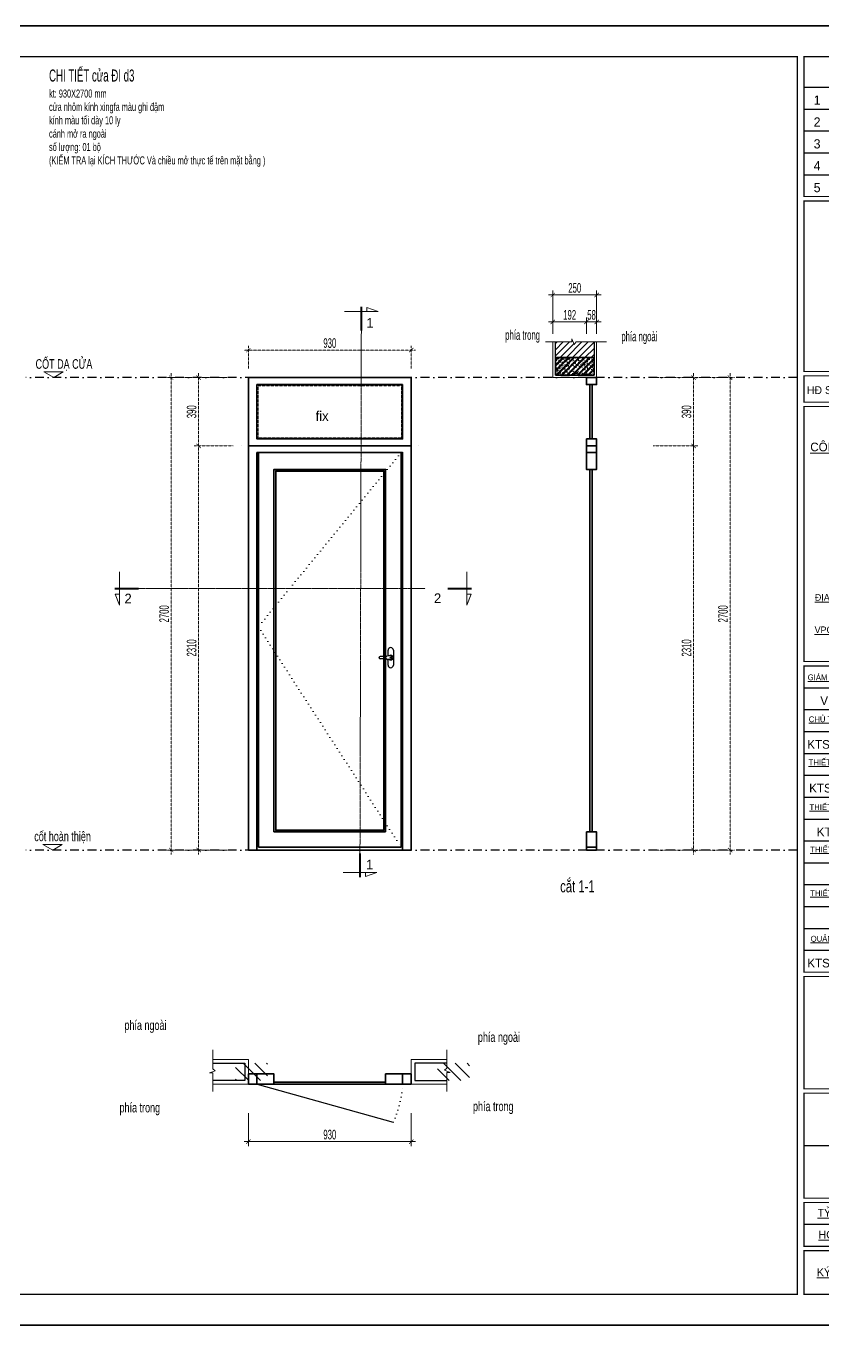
# Model space of a CAD drawing. Header units: inches. Extents: x 274208 to 641690, y -81912 to 129129.
# Drawn here: x 511687 to 516239, y 19702 to 27127 of the extents above; entities that cross this region are included whole.
import ezdxf
from ezdxf.enums import TextEntityAlignment as Align

# ---------------------------------------------------------------- set-up
doc = ezdxf.new("R2010")
doc.units = ezdxf.units.IN
doc.header["$MEASUREMENT"] = 0
doc.header["$PDMODE"] = 3
for name, pattern in [('ACAD_ISO03W100', [30, 12, -18]), ('DASHDOT', [1, 0.5, -0.25, 0, -0.25]), ('DOT', [0.25, 0, -0.25]), ('HIDDEN', [0.375, 0.25, -0.125])]:
    doc.linetypes.add(name, pattern=pattern)
for name, color, linetype, lineweight in [('01.Cut', 255, 'Continuous', 35), ('03.Manh', 251, 'Continuous', 13), ('04.Khuat', 250, 'HIDDEN', 18), ('05.Text', 253, 'Continuous', 18), ('06.betong', 2, 'Continuous', 35), ('08.Dim', 156, 'Continuous', 15), ('09.Hatch', 250, 'Continuous', 5), ('10.Text', 254, 'Continuous', 18), ('11.Khung bo', 32, 'Continuous', 50), ('12.Khung', 36, 'Continuous', 25), ('CA.cat 30', 30, 'Continuous', 35), ('CA.thay 145', 145, 'Continuous', 18), ('Kinh', 5, 'Continuous', 35), ('nep', 9, 'Continuous', 15), ('wall', 4, 'Continuous', 9)]:
    doc.layers.add(name, color=color, linetype=linetype, lineweight=lineweight)
doc.layers.add('Tpl_Bound', color=1, linetype='Continuous', plot=False)
doc.layers.add('TRUC', color=250, linetype='DASHDOT')
doc.styles.add('AVANT', font='')
doc.styles.add('TT5_Text Dim', font='hoatbif.shx', dxfattribs={"width": 0.6})
doc.styles.add('VnAvantH', font='')
doc.styles.get('AVANT').set_extended_font_data('.VnAvant')
doc.styles.get('VnAvantH').set_extended_font_data('.VnAvantH')
doc.dimstyles.new('TT5_Dim 1-25', dxfattribs={"dimscale": 25, "dimtxt": 2.2, "dimasz": 1, "dimexe": 1, "dimexo": 0, "dimgap": 0.5, "dimtad": 1, "dimdec": 0, "dimzin": 0, "dimdsep": 46, "dimtxsty": 'TT5_Text Dim', "dimblk": 'ARCHTICK', "dimcen": 0, "dimdle": 1, "dimclrd": 256, "dimclre": 256, "dimclrt": 1, "dimadec": 0, "dimazin": 0, "dimtfac": 0.015, "dimtdec": 0, "dimtix": 1, "dimtmove": 2, "dimatfit": 3, "dimldrblk": 'DOT', "dimfxl": 1, "dimtolj": 1, "dimtzin": 0, "dimlwd": -1, "dimlwe": -1, "dimarcsym": 1})

# ---------------------------------------------------------------- blocks, each defined once
blk = doc.blocks.new('100')
at = {"layer": '11.Khung bo', "const_width": 26.7}
for points in [[(1860913, -945240), (1860913, -916940), (1896063, -916940), (1896063, -945240)], [(1896213, -920140), (1896213, -916940), (1901213, -916940), (1901213, -920140)], [(1896213, -924140), (1901213, -924140), (1901213, -920240), (1896213, -920240)], [(1896213, -924840), (1901213, -924840), (1901213, -924240), (1896213, -924240)], [(1896213, -930771), (1901213, -930771), (1901213, -924940), (1896213, -924940)], [(1896213, -937871), (1901213, -937871), (1901213, -930871), (1896213, -930871)], [(1896213, -940540), (1901213, -940540), (1901213, -937971), (1896213, -937971)], [(1896213, -943040), (1901213, -943040), (1901213, -940640), (1896213, -940640)], [(1896213, -944140), (1901213, -944140), (1901213, -943140), (1896213, -943140)], [(1896213, -945240), (1901213, -945240), (1901213, -944240), (1896213, -944240)]]:
    blk.add_lwpolyline(points, close=True, dxfattribs=at)
at = {"layer": '12.Khung'}
for p, q in [((1896213, -917640), (1901213, -917640)), ((1896213, -918140), (1901213, -918140)), ((1896213, -918640), (1901213, -918640)), ((1896213, -919140), (1901213, -919140)), ((1896213, -919640), (1901213, -919640)), ((1896213, -931371), (1899399, -931371)), ((1896213, -931871), (1901213, -931871)), ((1896213, -932371), (1899399, -932371)), ((1896213, -932871), (1901213, -932871)), ((1896213, -933371), (1899399, -933371)), ((1896213, -933871), (1901213, -933871)), ((1896213, -934371), (1899399, -934371)), ((1896213, -934871), (1901213, -934871)), ((1896213, -935371), (1899399, -935371)), ((1896213, -935871), (1901213, -935871)), ((1896213, -936371), (1899399, -936371)), ((1896213, -936871), (1901213, -936871)), ((1896213, -937371), (1899399, -937371)), ((1901213, -941840), (1896213, -941840)), ((1901213, -943640), (1896213, -943640))]:
    blk.add_line(p, q, dxfattribs=at)
at = {"layer": '12.Khung', "color": 1}
blk.add_lwpolyline([(1901579, -945940), (1901579, -916240), (1859580, -916240), (1859580, -945940)], close=True, dxfattribs=at)
at = {"layer": '05.Text'}
for s, height, style, p in [('1', 210, 'AVANT', (1896513, -918040)), ('2', 210, 'AVANT', (1896513, -918540)), ('3', 210, 'AVANT', (1896513, -919040)), ('4', 210, 'AVANT', (1896513, -919540)), ('5', 210, 'AVANT', (1896513, -920040)), ('%%Uc«ng ty cp thiÕt kÕ vµ thi c«ng', 198, 'VnAvantH', (1898711, -925964)), ('%%U®Þa chØ: sè 15 ngâ 49 - huúnh thóc kh¸ng', 152.46, 'VnAvantH', (1898739, -929380)), ('%%Uvpgd : sè 174 - nguyÔn tu©n - nh©n chÝnh', 152.46, 'VnAvantH', (1898739, -930122))]:
    blk.add_text(s, height=height, dxfattribs=dict(at, style=style)).set_placement(p, align=Align.CENTER)
at = {"layer": '05.Text', "style": 'VnAvantH'}
blk.add_text('H§ sè .../2019/H§-TVTK ngµy ', height=180, dxfattribs=at).set_placement((1898057, -924540), align=Align.MIDDLE)
for s, height, p in [('%%Ugi¸m ®èc:', 132, (1896298, -931198)), ('%%Uchñ tr×:', 132, (1896322, -932157)), ('%%UthiÕt kÕ:', 132, (1896319, -933142)), ('%%UthiÕt kÕ:', 132, (1896339, -934166)), ('%%UthiÕt kÕ:', 132, (1896355, -935133)), ('%%UthiÕt kÕ:', 132, (1896355, -936133)), ('%%Uqu¶n lý kü thuËt:', 132, (1896366, -937174)), ('%%Utû lÖ:', 180, (1896525, -943464)), ('%%Uhoµn thµnh: 11/2019', 180, (1896548, -943964)), ('%%Uký hiÖu b¶n vÏ :', 180, (1896508, -944823))]:
    blk.add_text(s, height=height, dxfattribs=at).set_placement(p)
for s, p in [('vò thµnh k«ng', (1898793, -931764)), ('KTS.lª thÕ trinh', (1898687, -932764)), ('KTS.PH¹M V¡N CHØNH', (1899215, -933764)), ('KTS.lª ®øc c\xadêng', (1899215, -934764)), ('KTS.lª thÕ trinh', (1898687, -937764))]:
    blk.add_text(s, height=198, dxfattribs=at).set_placement(p, align=Align.RIGHT)
blk = doc.blocks.new('_ARCHTICK')
at = {"color": 0, "linetype": 'ByBlock', "const_width": 0.15}
blk.add_lwpolyline([(-0.5, -0.5), (0.5, 0.5)], dxfattribs=at)
blk = doc.blocks.new('*D928')
at = {"layer": '08.Dim', "transparency": 16777216}
for p, q in [((514671, 25435.8), (514913, 25435.8)), ((514696, 25368.4), (514696, 25460.8)), ((514888, 25368.4), (514888, 25460.8))]:
    blk.add_line(p, q, dxfattribs=at)
at = {"layer": 'Defpoints', "color": 0, "transparency": 16777216}
for p in [(514888, 25435.8), (514696, 25368.4), (514888, 25368.4)]:
    blk.add_point(p, dxfattribs=at)
at = {"layer": '08.Dim', "transparency": 16777216, "xscale": 25, "yscale": 25, "zscale": 25, "rotation": 180}
blk.add_blockref('_ARCHTICK', (514696, 25435.8), dxfattribs=at)
at = {"layer": '08.Dim', "transparency": 16777216, "xscale": 25, "yscale": 25, "zscale": 25}
blk.add_blockref('_ARCHTICK', (514888, 25435.8), dxfattribs=at)
at = {"layer": '08.Dim', "color": 1, "transparency": 16777216, "insert": (514792, 25475.8), "char_height": 55, "attachment_point": 5, "style": 'TT5_Text Dim'}
blk.add_mtext('\\A1;192', dxfattribs=at)
blk = doc.blocks.new('_DOT')
at = {"color": 1, "linetype": 'ByBlock'}
blk.add_line((-0.5, 0), (-1, 0), dxfattribs=at)
at = {"color": 1, "linetype": 'ByBlock', "const_width": 0.5}
blk.add_lwpolyline([(-0.25, 0, 1), (0.25, 0, 1)], format="xyb", close=True, dxfattribs=at)
blk = doc.blocks.new('*D929')
at = {"layer": '08.Dim', "transparency": 16777216}
for p, q in [((514888, 25435.8), (514863, 25435.8)), ((514888, 25368.4), (514888, 25460.8)), ((514888, 25435.8), (514946, 25435.8)), ((514946, 25368.4), (514946, 25460.8)), ((514946, 25435.8), (514971, 25435.8))]:
    blk.add_line(p, q, dxfattribs=at)
at = {"layer": 'Defpoints', "color": 0, "transparency": 16777216}
for p in [(514946, 25435.8), (514888, 25368.4), (514946, 25368.4)]:
    blk.add_point(p, dxfattribs=at)
at = {"layer": '08.Dim', "transparency": 16777216, "xscale": 25, "yscale": 25, "zscale": 25}
blk.add_blockref('_ARCHTICK', (514888, 25435.8), dxfattribs=at)
at = {"layer": '08.Dim', "transparency": 16777216, "xscale": 25, "yscale": 25, "zscale": 25, "rotation": 180}
blk.add_blockref('_ARCHTICK', (514946, 25435.8), dxfattribs=at)
at = {"layer": '08.Dim', "color": 1, "transparency": 16777216, "insert": (514917, 25475.8), "char_height": 55, "attachment_point": 5, "style": 'TT5_Text Dim'}
blk.add_mtext('\\A1;58', dxfattribs=at)
blk = doc.blocks.new('*D930')
at = {"layer": '08.Dim', "transparency": 16777216}
for p, q in [((514671, 25589.8), (514971, 25589.8)), ((514696, 25368.4), (514696, 25614.8)), ((514946, 25368.4), (514946, 25614.8))]:
    blk.add_line(p, q, dxfattribs=at)
at = {"layer": 'Defpoints', "color": 0, "transparency": 16777216}
for p in [(514946, 25589.8), (514696, 25368.4), (514946, 25368.4)]:
    blk.add_point(p, dxfattribs=at)
at = {"layer": '08.Dim', "transparency": 16777216, "xscale": 25, "yscale": 25, "zscale": 25, "rotation": 180}
blk.add_blockref('_ARCHTICK', (514696, 25589.8), dxfattribs=at)
at = {"layer": '08.Dim', "transparency": 16777216, "xscale": 25, "yscale": 25, "zscale": 25}
blk.add_blockref('_ARCHTICK', (514946, 25589.8), dxfattribs=at)
at = {"layer": '08.Dim', "color": 1, "transparency": 16777216, "insert": (514821, 25629.8), "char_height": 55, "attachment_point": 5, "style": 'TT5_Text Dim'}
blk.add_mtext('\\A1;250', dxfattribs=at)
blk = doc.blocks.new('vet cat')
at = {"layer": 'CA.cat 30', "const_width": 50}
blk.add_lwpolyline([(-82592, -188552), (-81976, -188552)], dxfattribs=at)
at = {"layer": 'CA.thay 145'}
blk.add_line((-82574, -188411), (-82469, -188411), dxfattribs=at)
blk.add_lwpolyline([(-82469, -188983), (-82469, -188122), (-82574, -188411)], dxfattribs=at)
blk = doc.blocks.new('*D931')
at = {"layer": '08.Dim', "linetype": 'HIDDEN', "transparency": 16777216}
for p, q in [((512869.7, 25117.3), (512647.9, 25117.3)), ((512672.9, 25142.3), (512672.9, 24702.3)), ((512869.7, 24727.3), (512647.9, 24727.3))]:
    blk.add_line(p, q, dxfattribs=at)
at = {"layer": 'Defpoints', "color": 0, "linetype": 'HIDDEN', "transparency": 16777216}
for p in [(512869.7, 25117.3), (512672.9, 24727.3), (512869.7, 24727.3)]:
    blk.add_point(p, dxfattribs=at)
at = {"layer": '08.Dim', "linetype": 'HIDDEN', "transparency": 16777216, "xscale": 25, "yscale": 25, "zscale": 25}
for p, rotation in [((512672.9, 25117.3), 90), ((512672.9, 24727.3), 270)]:
    blk.add_blockref('_ARCHTICK', p, dxfattribs=dict(at, rotation=rotation))
at = {"layer": '08.Dim', "color": 1, "linetype": 'HIDDEN', "transparency": 16777216, "insert": (512632.9, 24922.3), "char_height": 55, "attachment_point": 5, "rotation": 90, "style": 'TT5_Text Dim'}
blk.add_mtext('\\A1;390', dxfattribs=at)
blk = doc.blocks.new('*D932')
at = {"layer": '08.Dim', "linetype": 'HIDDEN', "transparency": 16777216}
for p, q in [((512869.7, 24727.3), (512647.9, 24727.3)), ((512672.9, 24752.3), (512672.9, 22392.3)), ((512869.7, 22417.3), (512647.9, 22417.3))]:
    blk.add_line(p, q, dxfattribs=at)
at = {"layer": 'Defpoints', "color": 0, "linetype": 'HIDDEN', "transparency": 16777216}
for p in [(512869.7, 24727.3), (512672.9, 22417.3), (512869.7, 22417.3)]:
    blk.add_point(p, dxfattribs=at)
at = {"layer": '08.Dim', "linetype": 'HIDDEN', "transparency": 16777216, "xscale": 25, "yscale": 25, "zscale": 25}
for p, rotation in [((512672.9, 24727.3), 90), ((512672.9, 22417.3), 270)]:
    blk.add_blockref('_ARCHTICK', p, dxfattribs=dict(at, rotation=rotation))
at = {"layer": '08.Dim', "color": 1, "linetype": 'HIDDEN', "transparency": 16777216, "insert": (512632.9, 23572.3), "char_height": 55, "attachment_point": 5, "rotation": 90, "style": 'TT5_Text Dim'}
blk.add_mtext('\\A1;2310', dxfattribs=at)
blk = doc.blocks.new('*D933')
at = {"layer": '08.Dim', "linetype": 'HIDDEN', "transparency": 16777216}
for p, q in [((512869.7, 25117.3), (512490.9, 25117.3)), ((512515.9, 25142.3), (512515.9, 22392.3)), ((512869.7, 22417.3), (512490.9, 22417.3))]:
    blk.add_line(p, q, dxfattribs=at)
at = {"layer": 'Defpoints', "color": 0, "linetype": 'HIDDEN', "transparency": 16777216}
for p in [(512869.7, 25117.3), (512515.9, 22417.3), (512869.7, 22417.3)]:
    blk.add_point(p, dxfattribs=at)
at = {"layer": '08.Dim', "linetype": 'HIDDEN', "transparency": 16777216, "xscale": 25, "yscale": 25, "zscale": 25}
for p, rotation in [((512515.9, 25117.3), 90), ((512515.9, 22417.3), 270)]:
    blk.add_blockref('_ARCHTICK', p, dxfattribs=dict(at, rotation=rotation))
at = {"layer": '08.Dim', "color": 1, "linetype": 'HIDDEN', "transparency": 16777216, "insert": (512475.9, 23767.3), "char_height": 55, "attachment_point": 5, "rotation": 90, "style": 'TT5_Text Dim'}
blk.add_mtext('\\A1;2700', dxfattribs=at)
blk = doc.blocks.new('*D934')
at = {"layer": '08.Dim', "linetype": 'HIDDEN', "transparency": 16777216}
for p, q in [((515268.9, 25117.3), (515524.6, 25117.3)), ((515499.6, 25142.3), (515499.6, 24702.2)), ((515268.9, 24727.2), (515524.6, 24727.2))]:
    blk.add_line(p, q, dxfattribs=at)
at = {"layer": 'Defpoints', "color": 0, "linetype": 'HIDDEN', "transparency": 16777216}
for p in [(515268.9, 25117.3), (515268.9, 24727.2), (515499.6, 24727.2)]:
    blk.add_point(p, dxfattribs=at)
at = {"layer": '08.Dim', "linetype": 'HIDDEN', "transparency": 16777216, "xscale": 25, "yscale": 25, "zscale": 25}
for p, rotation in [((515499.6, 25117.3), 90), ((515499.6, 24727.2), 270)]:
    blk.add_blockref('_ARCHTICK', p, dxfattribs=dict(at, rotation=rotation))
at = {"layer": '08.Dim', "color": 1, "linetype": 'HIDDEN', "transparency": 16777216, "insert": (515459.6, 24922.3), "char_height": 55, "attachment_point": 5, "rotation": 90, "style": 'TT5_Text Dim'}
blk.add_mtext('\\A1;390', dxfattribs=at)
blk = doc.blocks.new('*D935')
at = {"layer": '08.Dim', "linetype": 'HIDDEN', "transparency": 16777216}
for p, q in [((515268.9, 24727.2), (515524.6, 24727.2)), ((515499.6, 24752.2), (515499.6, 22392.3)), ((515268.9, 22417.3), (515524.6, 22417.3))]:
    blk.add_line(p, q, dxfattribs=at)
at = {"layer": 'Defpoints', "color": 0, "linetype": 'HIDDEN', "transparency": 16777216}
for p in [(515268.9, 24727.2), (515268.9, 22417.3), (515499.6, 22417.3)]:
    blk.add_point(p, dxfattribs=at)
at = {"layer": '08.Dim', "linetype": 'HIDDEN', "transparency": 16777216, "xscale": 25, "yscale": 25, "zscale": 25}
for p, rotation in [((515499.6, 24727.2), 90), ((515499.6, 22417.3), 270)]:
    blk.add_blockref('_ARCHTICK', p, dxfattribs=dict(at, rotation=rotation))
at = {"layer": '08.Dim', "color": 1, "linetype": 'HIDDEN', "transparency": 16777216, "insert": (515459.6, 23572.3), "char_height": 55, "attachment_point": 5, "rotation": 90, "style": 'TT5_Text Dim'}
blk.add_mtext('\\A1;2310', dxfattribs=at)
blk = doc.blocks.new('*D936')
at = {"layer": '08.Dim', "linetype": 'HIDDEN', "transparency": 16777216}
for p, q in [((515268.9, 25117.3), (515733, 25117.3)), ((515708, 25142.3), (515708, 22392.3)), ((515268.9, 22417.3), (515733, 22417.3))]:
    blk.add_line(p, q, dxfattribs=at)
at = {"layer": 'Defpoints', "color": 0, "linetype": 'HIDDEN', "transparency": 16777216}
for p in [(515268.9, 25117.3), (515268.9, 22417.3), (515708, 22417.3)]:
    blk.add_point(p, dxfattribs=at)
at = {"layer": '08.Dim', "linetype": 'HIDDEN', "transparency": 16777216, "xscale": 25, "yscale": 25, "zscale": 25}
for p, rotation in [((515708, 25117.3), 90), ((515708, 22417.3), 270)]:
    blk.add_blockref('_ARCHTICK', p, dxfattribs=dict(at, rotation=rotation))
at = {"layer": '08.Dim', "color": 1, "linetype": 'HIDDEN', "transparency": 16777216, "insert": (515668, 23767.3), "char_height": 55, "attachment_point": 5, "rotation": 90, "style": 'TT5_Text Dim'}
blk.add_mtext('\\A1;2700', dxfattribs=at)
blk = doc.blocks.new('*D937')
at = {"layer": '08.Dim', "linetype": 'HIDDEN', "transparency": 16777216}
for p, q in [((512932, 25274.6), (513912, 25274.6)), ((512957, 25168.6), (512957, 25299.6)), ((513887, 25168.6), (513887, 25299.6))]:
    blk.add_line(p, q, dxfattribs=at)
at = {"layer": 'Defpoints', "color": 0, "linetype": 'HIDDEN', "transparency": 16777216}
for p in [(513887, 25274.6), (512957, 25168.6), (513887, 25168.6)]:
    blk.add_point(p, dxfattribs=at)
at = {"layer": '08.Dim', "linetype": 'HIDDEN', "transparency": 16777216, "xscale": 25, "yscale": 25, "zscale": 25, "rotation": 180}
blk.add_blockref('_ARCHTICK', (512957, 25274.6), dxfattribs=at)
at = {"layer": '08.Dim', "linetype": 'HIDDEN', "transparency": 16777216, "xscale": 25, "yscale": 25, "zscale": 25}
blk.add_blockref('_ARCHTICK', (513887, 25274.6), dxfattribs=at)
at = {"layer": '08.Dim', "color": 1, "linetype": 'HIDDEN', "transparency": 16777216, "insert": (513422, 25314.6), "char_height": 55, "attachment_point": 5, "style": 'TT5_Text Dim'}
blk.add_mtext('\\A1;930', dxfattribs=at)
blk = doc.blocks.new('*D938')
at = {"layer": '08.Dim', "transparency": 16777216}
for p, q in [((512957, 20912.9), (512957, 20725.4)), ((513887, 20912.9), (513887, 20725.4)), ((513912, 20750.4), (512932, 20750.4))]:
    blk.add_line(p, q, dxfattribs=at)
at = {"layer": 'Defpoints', "color": 0, "transparency": 16777216}
for p in [(512957, 20912.9), (513887, 20912.9), (512957, 20750.4)]:
    blk.add_point(p, dxfattribs=at)
at = {"layer": '08.Dim', "transparency": 16777216, "xscale": 25, "yscale": 25, "zscale": 25, "rotation": 180}
blk.add_blockref('_ARCHTICK', (512957, 20750.4), dxfattribs=at)
at = {"layer": '08.Dim', "transparency": 16777216, "xscale": 25, "yscale": 25, "zscale": 25}
blk.add_blockref('_ARCHTICK', (513887, 20750.4), dxfattribs=at)
at = {"layer": '08.Dim', "color": 1, "transparency": 16777216, "insert": (513422, 20790.4), "char_height": 55, "attachment_point": 5, "style": 'TT5_Text Dim'}
blk.add_mtext('\\A1;930', dxfattribs=at)

msp = doc.modelspace()

# ---------------------------------------------------------------- hatches: boundary and pattern name
at = {"layer": '09.Hatch', "ltscale": 0.5}
h = msp.add_hatch(dxfattribs=at)
h.set_pattern_fill('ANSI31', color=256, scale=200, angle=90, style=0)
h.set_pattern_definition([(225, (515510.68, 30884.427), (-17.67767, 17.67767), [])])
h.paths.add_polyline_path([(514711, 25232.3), (514711, 25321.1), (514804.5, 25321.1), (514804.5, 25339), (514816.9, 25306.7), (514828.7, 25321.1), (514931, 25321.1), (514931, 25232.3)])
at = {"layer": '09.Hatch'}
h = msp.add_hatch(dxfattribs=at)
h.set_pattern_fill('BTONG1', color=256, scale=5, double=1, pattern_type=2)
h.set_pattern_definition([(50, (304087.266, 139452.37), (35.863009, -3.1376067), [3.75, -41.25]), (355, (304087.266, 139452.37), (-6.9375667, 37.6096067), [3, -33]), (100.4514, (304090.255, 139452.11), (28.925469, 34.471977), [3.1870095, -35.0571056]), (46.1842, (304087.266, 139462.37), (53.3620524, -8.275951), [5.625, -61.875]), (96.6356, (304091.713, 139461.68), (46.733135, 48.705894), [4.780514, -52.58565]), (351.1842, (304087.266, 139462.37), (46.733097, 48.70593), [4.5, -49.5]), (21, (304092.266, 139459.87), (29.8453526, -20.1309445), [3.75, -41.25]), (326, (304092.266, 139459.87), (12.1657666, 36.257502), [3, -33]), (71.4514, (304094.753, 139458.193), (42.0111314, 16.126525), [3.1870095, -35.0571056]), (37.5, (304087.266, 139452.37), (0.6079928, 16.6446927), [0, -32.6, 0, -33.5, 0, -33.125]), (7.5, (304087.266, 139452.37), (13.1534769, 19.7205856), [0, -19.1, 0, -31.85, 0, -12.625]), (327.5, (304076.116, 139452.37), (26.6911218, -1.1277436), [0, -12.5, 0, -39, 0, -51.75]), (317.5, (304071.116, 139452.37), (29.1593085, 5.0052491), [0, -16.25, 0, -25.9, 0, -36.75]), (45, (304087.266, 139452.37), (-15.0260191, 15.0260191), []), (45, (304087.266, 139458.495), (-15.0260191, 15.0260191), [])])
h.paths.add_polyline_path([(514711, 25132.3), (514931, 25132.3), (514931, 25232.3), (514711, 25232.3)])
h = msp.add_hatch(dxfattribs=at)
h.set_pattern_fill('ANSI31,_O', color=256, scale=15)
h.set_pattern_definition([(135, (514238.63, 21099.158), (33.676, 33.676), [])])
h.paths.add_polyline_path([(514037, 21199.2), (514220.7, 21199.2), (514220.7, 21170.1), (514206.3, 21158.3), (514220.7, 21152.8), (514220.7, 21099.2), (514037, 21099.2)])
h.paths.add_polyline_path([(513067, 21199.2), (513067, 21099.2), (512883.2, 21099.2), (512883.2, 21149.7), (512897.6, 21155.2), (512883.2, 21167.1), (512883.2, 21199.2)])

# ---------------------------------------------------------------- linework, layer by layer
msp.add_line((513006.5, 21079.2), (513784.3, 20861.1))
at = {"layer": '01.Cut', "ltscale": 0.5}
for p, q in [((512957, 24727.3), (512957, 22417.3)), ((513014, 24689.2), (513014, 22432.8)), ((513829.5, 24689.1), (513829.5, 22432.7)), ((513838, 24689.1), (513838, 22417.2)), ((513829.5, 22432.7), (513014, 22432.8))]:
    msp.add_line(p, q, dxfattribs=at)
at = {"layer": '01.Cut', "color": 0, "lineweight": 30}
for p, q in [((513744.4, 23523.7), (513709.8, 23523.7)), ((513744.4, 23509.8), (513709.8, 23509.8)), ((513750.2, 23526.5), (513745.2, 23523.9)), ((513750.2, 23507.1), (513745.2, 23509.6)), ((513769.9, 23526.7), (513751, 23526.7)), ((513769.9, 23506.8), (513751, 23506.8))]:
    msp.add_line(p, q, dxfattribs=at)
at = {"layer": '01.Cut'}
for points in [[(512957, 24727.3), (513887, 24727.2), (513887, 25117.2), (512957, 25117.3)], [(514888, 25117.2), (514946, 25117.2), (514946, 25077.3), (514888, 25077.3)], [(512957, 24727.3), (512957, 24727.3), (512957, 22417.3), (512957, 22417.3)], [(514888, 24767.3), (514946, 24767.3), (514946, 24727.2), (514888, 24727.2)], [(514888, 24727.2), (514946, 24727.2), (514946, 24689.2), (514888, 24689.2)], [(514888, 24689.2), (514946, 24689.2), (514946, 24593.2), (514888, 24593.2)], [(514888, 22521.2), (514946, 22521.2), (514946, 22432.7), (514888, 22432.7)], [(514888, 22432.7), (514946, 22432.7), (514946, 22417.2), (514888, 22417.2)], [(512957, 21137.2), (513006, 21137.2), (513006, 21079.2), (512957, 21079.2)], [(513006, 21137.2), (513103, 21137.2), (513103, 21079.2), (513006, 21079.2)], [(513838, 21137.2), (513741, 21137.2), (513741, 21079.2), (513838, 21079.2)], [(513887, 21137.2), (513838, 21137.2), (513838, 21079.2), (513887, 21079.2)]]:
    msp.add_lwpolyline(points, close=True, dxfattribs=at)
msp.add_lwpolyline([(513837.5, 25077.3), (513006, 25077.3), (513006, 24767.3), (513837.5, 24767.3), (513837.5, 25077.3)], dxfattribs=at)
at = {"layer": '01.Cut', "ltscale": 0.5}
for points in [[(512957, 22417.3), (513887, 22417.2), (513887, 24727.2), (512957, 24727.3)], [(513741, 22521.2), (513103, 22521.3), (513103, 24593.2), (513741, 24593.1)]]:
    msp.add_lwpolyline(points, close=True, dxfattribs=at)
for points in [[(513014, 24689.2), (513006, 24689.2), (513006, 22417.3)], [(513829.5, 22432.7), (513829.5, 24689.1), (513014, 24689.2), (513014, 22432.8)], [(513829.5, 24689.1), (513837.5, 24689.1)]]:
    msp.add_lwpolyline(points, dxfattribs=at)
at = {"layer": '01.Cut', "color": 0, "lineweight": 30}
for points in [[(513754.5, 23526.7), (513754.5, 23558.8)], [(513785.3, 23558.8), (513785.3, 23474.7)], [(513754.5, 23474.7), (513754.5, 23506.8)]]:
    msp.add_lwpolyline(points, dxfattribs=at)
msp.add_circle((513769.9, 23516.8), 2.8, dxfattribs=at)
for centre, radius, start, end in [((513769.9, 23558.8), 15.4, 0, 180), ((513709.8, 23516.8), 6.96, 90, 270), ((513744.4, 23525.7), 1.92, 270, 297.19267), ((513744.4, 23507.9), 1.92, 62.80733, 90), ((513751, 23508.8), 1.92, 242.80733, 270), ((513769.9, 23474.7), 15.4, 180, 0), ((513769.9, 23516.8), 13.3, 228.25899, 131.74101), ((513769.9, 23516.8), 9.92, 270, 90)]:
    msp.add_arc(centre, radius, start, end, dxfattribs=at)
at = {"layer": '03.Manh'}
for points in [[(512917, 24727.2), (512917, 24727.3)], [(512957, 24727.2), (512957, 24727.3)], [(513887, 24727.2), (513887, 24727.3)], [(513927, 24727.2), (513927, 24727.3)]]:
    msp.add_lwpolyline(points, dxfattribs=at)
at = {"layer": '04.Khuat', "linetype": 'DOT', "ltscale": 100}
for points in [[(513829.5, 24689.1), (513014, 23693.5), (513829.5, 22432.7)], [(513837.5, 24689.1), (513829.5, 23693.4), (513837.5, 22432.7)]]:
    msp.add_lwpolyline(points, dxfattribs=at)
msp.add_arc((513257.7, 21105), 580.4, 335.1485, 357.44689, dxfattribs=at)
at = {"layer": '05.Text'}
for points in [[(511845.1, 25117.3), (511898.9, 25149.8), (511788.8, 25149.8)], [(511839.9, 22417.3), (511893.7, 22449.8), (511783.6, 22449.8)]]:
    msp.add_lwpolyline(points, close=True, dxfattribs=at)
at = {"layer": '06.betong'}
msp.add_lwpolyline([(514711, 25132.3), (514931, 25132.3), (514931, 25232.3), (514711, 25232.3)], close=True, dxfattribs=at)
at = {"layer": '08.Dim', "linetype": 'HIDDEN'}
for points in [[(513834.5, 25074.3), (513009, 25074.3), (513009, 24770.3), (513834.5, 24770.3)], [(513831.5, 25071.3), (513012, 25071.3), (513012, 24773.3), (513831.5, 24773.3)]]:
    msp.add_lwpolyline(points, close=True, dxfattribs=at)
at = {"layer": '08.Dim'}
for points in [[(513733, 22529.2), (513111, 22529.3), (513111, 24585.2), (513733, 24585.1)], [(513729, 22533.2), (513115, 22533.3), (513115, 24581.2), (513729, 24581.1)]]:
    msp.add_lwpolyline(points, close=True, dxfattribs=at)
at = {"layer": 'CA.thay 145', "color": 1, "linetype": 'ACAD_ISO03W100', "ltscale": 0.005}
for p, q in [((513594.3, 22389.9), (513602.3, 25456)), ((512329.5, 23911.8), (513965.9, 23911.7))]:
    msp.add_line(p, q, dxfattribs=at)
at = {"layer": 'Kinh', "ltscale": 0.5}
for p, q in [((514908, 24767.3), (514908, 25077.3)), ((514920, 24767.3), (514920, 25077.3)), ((514908, 22521.2), (514908, 24593.2)), ((514920, 22521.3), (514920, 24593.2)), ((513103, 21091.2), (513741, 21091.2)), ((513103, 21079.2), (513741, 21079.2))]:
    msp.add_line(p, q, dxfattribs=at)
at = {"layer": 'nep', "ltscale": 0.5}
for points in [[(514654.6, 25321.1), (514804.5, 25321.1), (514804.5, 25339), (514816.9, 25306.7), (514828.7, 25321.1), (515002.8, 25321.1)], [(512753.2, 21037.8), (512753.2, 21142.9), (512735.3, 21142.9), (512767.6, 21155.2), (512753.2, 21167.1), (512753.2, 21276)], [(514090.7, 21037.8), (514090.7, 21145.9), (514108.6, 21145.9), (514076.3, 21158.3), (514090.7, 21170.1), (514090.7, 21276)]]:
    msp.add_lwpolyline(points, dxfattribs=at)
at = {"layer": 'nep'}
for points in [[(514696, 25321.1), (514696, 25117.3), (514946, 25117.3), (514946, 25321.1)], [(512753.2, 21079.2), (512957, 21079.2), (512957, 21219.2), (512753.2, 21219.2)], [(514090.7, 21079.2), (513887, 21079.2), (513887, 21219.2), (514090.7, 21219.2)]]:
    msp.add_lwpolyline(points, dxfattribs=at)
at = {"layer": 'Tpl_Bound', "color": 1}
msp.add_lwpolyline([(506971.8, 19702.4), (506971.8, 27127.3), (517471.7, 27127.3), (517471.7, 19702.4)], close=True, dxfattribs=at)
at = {"layer": 'TRUC', "ltscale": 100}
for p, q in [((516092.6, 25117.3), (511686.8, 25117.3)), ((516092.6, 22417.3), (511686.8, 22417.3))]:
    msp.add_line(p, q, dxfattribs=at)
at = {"layer": 'wall', "color": 0, "lineweight": 30}
for points in [[(514931, 25321.1), (514931, 25232.3), (514711, 25232.3), (514711, 25321.1)], [(512753.2, 21199.2), (512937, 21199.2), (512937, 21099.2), (512753.2, 21099.2)], [(514090.7, 21199.2), (513907, 21199.2), (513907, 21099.2), (514090.7, 21099.2)]]:
    msp.add_lwpolyline(points, dxfattribs=at)

# ---------------------------------------------------------------- block references
at = {"layer": '05.Text', "xscale": 0.25, "yscale": 0.25, "zscale": 0.25}
msp.add_blockref('100', (42076.9, 256187.3), dxfattribs=at)
at = {"layer": 'CA.cat 30'}
for p, xscale, yscale, zscale, rotation in [((555502.9, 7168.3), 0.2222222220152616, 0.2222222220152616, 0.2222222220152616, 270), ((530546.5, -17988.7), -0.2222222220152616, 0.2222222222480923, 0.2222222221704821, 180), ((495879, -17988.8), 0.2222222220152616, 0.2222222220152616, 0.2222222220152616, 180), ((555494.9, 40615), -0.2222222220152616, 0.2222222222480923, 0.2222222221704821, 270)]:
    msp.add_blockref('vet cat', p, dxfattribs=dict(at, xscale=xscale, yscale=yscale, zscale=zscale, rotation=rotation))

# ---------------------------------------------------------------- texts
at = {"layer": '10.Text', "style": 'VnAvantH'}
for s, rotation, p in [('1', 0, (513630.5, 25402.2)), ('2', 360, (512249.3, 23826.8)), ('2', 0, (514016.7, 23828.7)), ('1', 0, (513629, 22306.4))]:
    msp.add_text(s, height=55.6, rotation=rotation, dxfattribs=at).set_placement(p)
at = {"layer": '10.Text', "style": 'TT5_Text Dim', "width": 0.7}
for s, height, p in [('CèT D¹ CöA', 55, (511741.6, 25167.9)), ('cèt hoµn thiÖn', 55, (511734, 22467.9)), ('c¾t 1-1', 68.75, (514737.8, 22175.4)), ('phÝa ngoµi', 55, (512248.9, 21388.7)), ('phÝa ngoµi', 55, (514267.7, 21320.4)), ('phÝa trong', 55, (512220.9, 20917.7)), ('phÝa trong', 55, (514239.7, 20924.8))]:
    msp.add_text(s, height=height, dxfattribs=at).set_placement(p)
at = {"layer": '10.Text', "style": 'TT5_Text Dim'}
msp.add_text('fix', height=55, dxfattribs=at).set_placement((513341.2, 24870.3))
at = {"layer": '10.Text', "insert": (511818.4, 26878.6), "char_height": 68.75, "width": 1801.007, "attachment_point": 1, "style": 'TT5_Text Dim'}
msp.add_mtext('\\pxi-3,l3,t3;CHI TIÕT cöa §I d3\\P{\\H0.6667x;kt: 930X2700 mm\\Pcöa nh«m kÝnh xingfa mµu ghi ®Ëm\\PkÝnh mµu tèi dµy 10 ly\\Pc¸nh më ra ngoµi\\Psè l\xadîng: 01 bé\\P(KIÓM TRA l¹i KÝCH TH¦íC Vµ chiÒu më thùc tÕ trªn mÆt b»ng )}', dxfattribs=at)
at = {"layer": '10.Text', "char_height": 55, "attachment_point": 6, "style": 'TT5_Text Dim'}
for s, insert in [('phÝa trong', (514622.5, 25352.8)), ('phÝa ngoµi', (515293.1, 25344.5))]:
    msp.add_mtext(s, dxfattribs=dict(at, insert=insert))

# ---------------------------------------------------------------- dimensions: what is measured, and where the dimension line sits
at = {"layer": '08.Dim'}
for base, p1, p2, picture, middle in [((514946, 25589.8), (514696, 25368.4), (514946, 25368.4), '*D930', (514821, 25629.8)), ((514888, 25435.8), (514696, 25368.4), (514888, 25368.4), '*D928', (514792, 25475.8)), ((514946, 25435.8), (514888, 25368.4), (514946, 25368.4), '*D929', (514917, 25475.8))]:
    dim = msp.add_linear_dim(base=base, p1=p1, p2=p2, dimstyle='TT5_Dim 1-25', dxfattribs=at)
    dim.commit()
    dim.dimension.update_dxf_attribs({"geometry": picture, "text_midpoint": middle})
at = {"layer": '08.Dim', "linetype": 'HIDDEN'}
dim = msp.add_linear_dim(base=(513887, 25274.6), p1=(512957, 25168.6), p2=(513887, 25168.6), dimstyle='TT5_Dim 1-25', dxfattribs=at)
dim.commit()
dim.dimension.update_dxf_attribs({"geometry": '*D937', "text_midpoint": (513422, 25314.6)})
for base, p1, p2, picture, middle in [((512515.9, 22417.3), (512869.7, 25117.3), (512869.7, 22417.3), '*D933', (512475.9, 23767.3)), ((512672.9, 24727.3), (512869.7, 25117.3), (512869.7, 24727.3), '*D931', (512632.9, 24922.3)), ((515499.6, 24727.2), (515268.9, 25117.3), (515268.9, 24727.2), '*D934', (515459.6, 24922.3)), ((515708, 22417.3), (515268.9, 25117.3), (515268.9, 22417.3), '*D936', (515668, 23767.3)), ((512672.9, 22417.3), (512869.7, 24727.3), (512869.7, 22417.3), '*D932', (512632.9, 23572.3)), ((515499.6, 22417.3), (515268.9, 24727.2), (515268.9, 22417.3), '*D935', (515459.6, 23572.3))]:
    dim = msp.add_linear_dim(base=base, p1=p1, p2=p2, angle=90, dimstyle='TT5_Dim 1-25', dxfattribs=at)
    dim.commit()
    dim.dimension.update_dxf_attribs({"geometry": picture, "text_midpoint": middle})
at = {"layer": '08.Dim'}
dim = msp.add_linear_dim(base=(512957, 20750.4), p1=(513887, 20912.9), p2=(512957, 20912.9), angle=180, dimstyle='TT5_Dim 1-25', dxfattribs=at)
dim.commit()
dim.dimension.update_dxf_attribs({"geometry": '*D938', "text_midpoint": (513422, 20790.4)})

doc.saveas('drawing.dxf')
